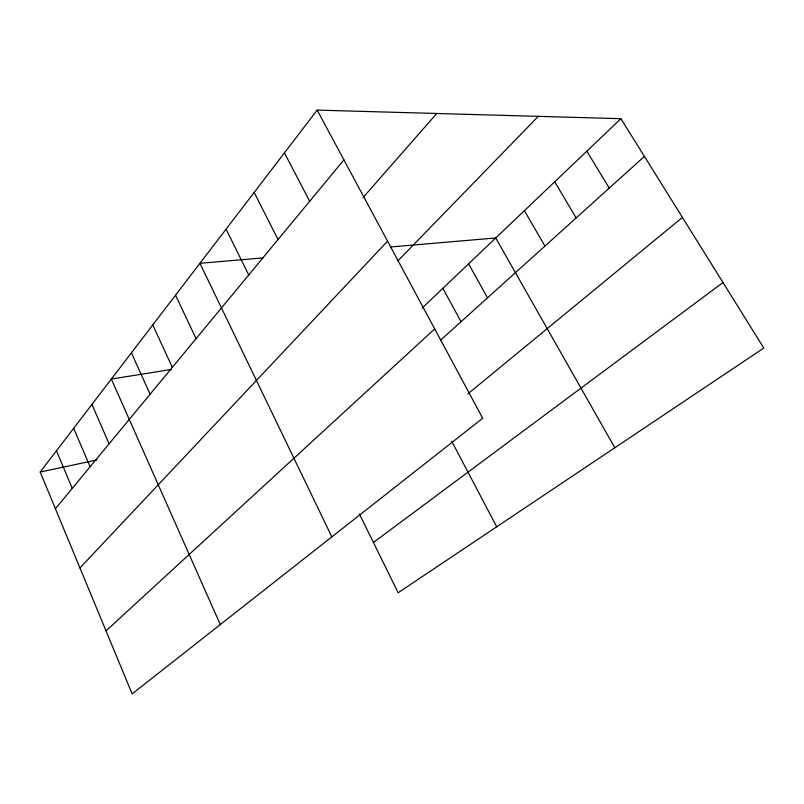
<?xml version="1.0" encoding="UTF-8"?>
<svg xmlns="http://www.w3.org/2000/svg" width="804" height="804" viewBox="0 0 804 804"><rect width="100%" height="100%" fill="white"/><g stroke="black" fill="none" stroke-linecap="round" stroke-linejoin="round"><path stroke-width="1.21" d="M317.168 110.108L482.701 418.261L132.137 693.892L40.2 472.028L317.168 110.108L620.919 118.69L763.8 348.042L398.161 592.749L359.318 513.816M55.416 508.741L343.901 159.885M362.996 197.643L436.763 113.485M79.948 567.946L387.568 241.16M397.719 261.039L538.318 116.359M422.06 308.173L620.919 118.69M106.017 630.869L434.703 328.916M440.602 340.132L644.406 156.408M467.878 393.89L682.425 217.422M373.428 542.479L722.987 282.536M40.2 472.028L97.103 459.918M171.342 369.478L111.354 379.046L220.286 624.587M263.451 257.863L199.935 263.3L331.851 536.871M390.402 246.989L495.736 237.964L614.819 447.748M586.83 151.172L609.261 188.096M554.71 181.774L576.156 217.934M524.399 210.658L544.941 246.074M468.601 263.823L487.515 297.832M442.873 288.345L461.064 321.69M451.798 441.356L496.711 526.791M284.435 152.871L309.681 201.271M254.164 192.427L278.043 239.532M226.075 229.14L248.717 274.988M175.553 295.158L196.065 338.665M152.76 324.937L172.327 367.358M131.404 352.845L150.117 394.221M91.937 404.422L109.093 443.818M73.666 428.291L90.128 466.752M56.451 450.793L72.27 488.36"/></g></svg>
